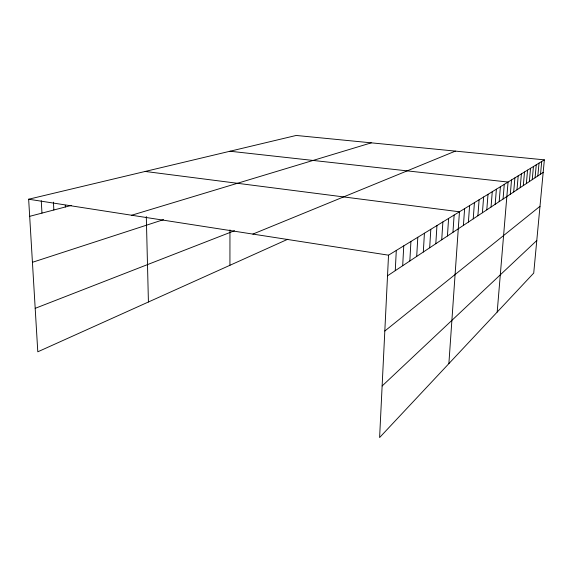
<?xml version="1.0" encoding="UTF-8"?>
<svg xmlns="http://www.w3.org/2000/svg" width="573" height="573" viewBox="0 0 573 573"><rect width="100%" height="100%" fill="white"/><g stroke="black" fill="none" stroke-linecap="round" stroke-linejoin="round"><path stroke-width="0.86" d="M229.931 265.292L229.952 229.873M544.35 159.853L388.53 255.178L379.605 437.543L533.728 273.077L544.35 159.853L296.184 135.457L28.65 199.225L37.797 351.808L287.789 239.242M395.263 270.664L396.301 250.422M402.69 265.722L403.757 245.86M409.838 260.98L410.92 241.484M416.7 256.418L417.803 237.265M423.311 252.027L424.428 233.211M429.678 247.801L430.81 229.315M435.809 243.726L436.955 225.547M441.726 239.793L442.886 221.923M447.434 235.997L448.602 218.428M452.949 232.337L454.124 215.047M448.874 363.619L459.46 211.788L145.184 171.449M463.421 225.375L464.617 208.629M468.406 222.066L469.602 205.578M473.226 218.865L474.43 202.627M477.896 215.763L479.1 199.769M482.416 212.762L483.626 197.005M486.799 209.847L488.01 194.319M491.054 207.025L492.264 191.719M495.172 204.282L496.39 189.19M499.176 201.624L500.394 186.748M503.065 199.039L504.276 184.363M497.185 312.07L508.058 182.056L229.995 151.236M510.314 194.226L511.524 179.936M513.695 191.984L514.898 177.866M516.982 189.799L518.193 175.854M520.191 187.665L521.394 173.898M523.314 185.588L524.517 171.986M526.365 183.561L527.561 170.124M529.337 181.591L530.534 168.304M532.238 179.657L533.434 166.528M535.075 177.78L536.264 164.802M537.839 175.94L539.021 163.112M540.532 174.149L541.714 161.464M382.127 385.98L536.779 240.524M384.82 331.015L539.988 206.301M387.52 275.806L543.175 172.394M252.872 234.085L455.385 151.107M35.189 308.338L234.5 230.733M32.432 262.298L163.563 219.638M131.647 215.24L371.304 142.842M29.674 216.329L71.346 205.413M28.65 199.225L388.53 255.178M41.263 200.708L41.965 213.113M53.432 202.147L53.848 209.997M65.265 205.27L65.351 206.989M146.301 216.537L148.421 302"/></g></svg>
